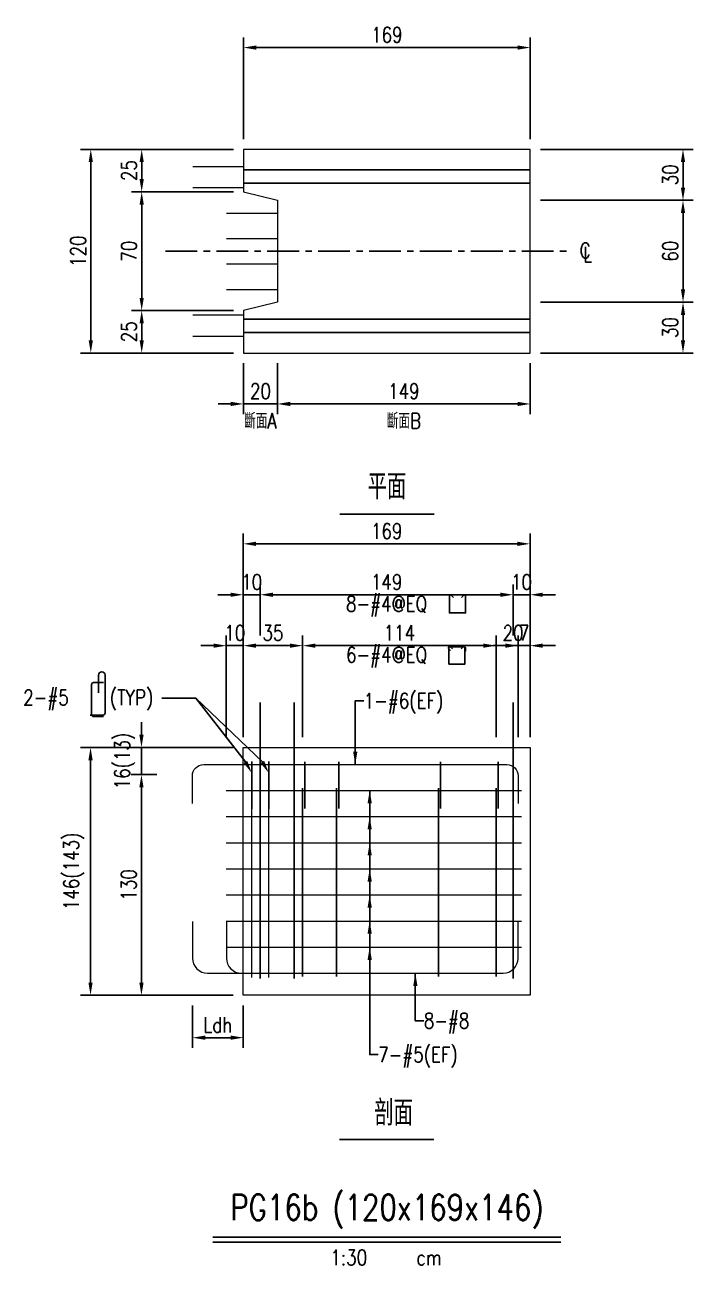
# Model space of a CAD drawing. Extents: x -4754 to 10419, y -19960 to 3841.
# Drawn here: x 5151 to 5545, y 2683 to 3414 of the extents above; entities that cross this region are included whole.
import ezdxf
from ezdxf.enums import TextEntityAlignment as Align

# ---------------------------------------------------------------- set-up
doc = ezdxf.new("R2010")
doc.units = 0
doc.header["$LTSCALE"] = 3
doc.linetypes.add('CENTER', pattern=[2, 1.25, -0.25, 0.25, -0.25])
doc.layers.get('0').update_dxf_attribs({"linetype": 'CONTINUOUS'})
doc.layers.add('HB_0', color=7, linetype='CONTINUOUS', transparency=0.5)
for name, color, linetype in [('HB_DIM', 1, 'CONTINUOUS'), ('HB_TXT_CTEXT', 2, 'CONTINUOUS'), ('鋼筋', 3, 'CONTINUOUS')]:
    doc.layers.add(name, color=color, linetype=linetype)
doc.styles.get("Standard").update_dxf_attribs({"font": 'ROMANS.shx', "width": 0.8, "bigfont": 'LCHINA.shx'})
doc.dimstyles.new('30', dxfattribs={"dimscale": 3, "dimtxt": 3, "dimasz": 2.5, "dimexe": 2, "dimexo": 2, "dimgap": 1, "dimtad": 1, "dimdsep": 46, "dimtxsty": 'Standard', "dimcen": 0, "dimclrd": 256, "dimclre": 256, "dimclrt": 2, "dimadec": 0, "dimazin": 0, "dimtfac": 1, "dimtix": 1, "dimtmove": 2, "dimatfit": 3, "dimfxl": 1, "dimtolj": 1, "dimtzin": 0, "dimarcsym": 0})

# ---------------------------------------------------------------- blocks, each defined once
blk = doc.blocks.new('beam_Topview')
at = {"layer": 'HB_TXT_CTEXT', "color": 4, "linetype": 'Continuous'}
blk.add_line((-27.76, 0), (27.76, 0), dxfattribs=at)
at = {"layer": 'HB_TXT_CTEXT', "color": 4, "linetype": 'Continuous', "width": 0.8}
blk.add_text('平面', height=15, rotation=360, dxfattribs=at).set_placement((0, 16.5), align=Align.MIDDLE)
blk = doc.blocks.new('beam_title')
at = {"layer": 'HB_TXT_CTEXT', "color": 3, "linetype": 'Continuous'}
blk.add_line((-102.52, 3), (102.52, 3), dxfattribs=at)
at = {"layer": 'HB_TXT_CTEXT', "color": 1, "linetype": 'Continuous'}
blk.add_line((-102.52, 0), (102.52, 0), dxfattribs=at)
at = {"color": 3, "linetype": 'Continuous', "width": 0.8}
blk.add_attdef('A', text='', height=15, dxfattribs=at).set_placement((0, 19.49), align=Align.MIDDLE)
at = {"color": 2, "linetype": 'Continuous', "width": 0.8}
for tag, p in [('1:30', (-22.44, -9)), ('CM', (24.84, -9))]:
    blk.add_attdef(tag, text='', height=9, dxfattribs=at).set_placement(p, align=Align.MIDDLE)
blk = doc.blocks.new('*D162')
at = {"layer": 'HB_DIM', "linetype": 'Continuous', "lineweight": -2}
for p, q in [((5280.22, 3346.95), (5280.22, 3406.95)), ((5449.22, 3346.95), (5449.22, 3406.95)), ((5287.72, 3400.95), (5441.72, 3400.95))]:
    blk.add_line(p, q, dxfattribs=at)
at = {"layer": 'HB_DIM'}
for points in [[(5287.72, 3402.2), (5287.72, 3399.7), (5280.22, 3400.95)], [(5441.72, 3399.7), (5441.72, 3402.2), (5449.22, 3400.95)]]:
    blk.add_solid(points, dxfattribs=at)
at = {"layer": 'HB_DIM', "color": 2, "linetype": 'Continuous', "insert": (5364.72, 3408.45), "char_height": 9, "attachment_point": 5, "rotation": 0}
blk.add_mtext('\\A1;169', dxfattribs=at)
blk = doc.blocks.new('*D163')
at = {"layer": 'HB_DIM', "linetype": 'Continuous', "lineweight": -2}
for p, q in [((5280.22, 3214.95), (5280.22, 3184.95)), ((5300.22, 3214.95), (5300.22, 3184.95)), ((5272.72, 3190.95), (5265.22, 3190.95)), ((5280.22, 3190.95), (5300.22, 3190.95)), ((5307.72, 3190.95), (5315.22, 3190.95))]:
    blk.add_line(p, q, dxfattribs=at)
at = {"layer": 'HB_DIM'}
for points in [[(5272.72, 3189.7), (5272.72, 3192.2), (5280.22, 3190.95)], [(5307.72, 3192.2), (5307.72, 3189.7), (5300.22, 3190.95)]]:
    blk.add_solid(points, dxfattribs=at)
at = {"layer": 'HB_DIM', "color": 2, "linetype": 'Continuous', "insert": (5290.22, 3198.45), "char_height": 9, "attachment_point": 5, "rotation": 0}
blk.add_mtext('\\A1;20', dxfattribs=at)
blk = doc.blocks.new('*D164')
at = {"layer": 'HB_DIM', "linetype": 'Continuous', "lineweight": -2}
for p, q in [((5300.22, 3214.95), (5300.22, 3184.95)), ((5449.22, 3214.95), (5449.22, 3184.95)), ((5307.72, 3190.95), (5441.72, 3190.95))]:
    blk.add_line(p, q, dxfattribs=at)
at = {"layer": 'HB_DIM'}
for points in [[(5307.72, 3192.2), (5307.72, 3189.7), (5300.22, 3190.95)], [(5441.72, 3189.7), (5441.72, 3192.2), (5449.22, 3190.95)]]:
    blk.add_solid(points, dxfattribs=at)
at = {"layer": 'HB_DIM', "color": 2, "linetype": 'Continuous', "insert": (5374.72, 3198.45), "char_height": 9, "attachment_point": 5, "rotation": 0}
blk.add_mtext('\\A1;149', dxfattribs=at)
blk = doc.blocks.new('*D165')
at = {"layer": 'HB_DIM', "linetype": 'Continuous', "lineweight": -2}
for p, q in [((5274.22, 3340.95), (5184.22, 3340.95)), ((5190.22, 3333.45), (5190.22, 3228.45)), ((5274.22, 3220.95), (5184.22, 3220.95))]:
    blk.add_line(p, q, dxfattribs=at)
at = {"layer": 'HB_DIM'}
for points in [[(5191.47, 3333.45), (5188.97, 3333.45), (5190.22, 3340.95)], [(5188.97, 3228.45), (5191.47, 3228.45), (5190.22, 3220.95)]]:
    blk.add_solid(points, dxfattribs=at)
at = {"layer": 'HB_DIM', "color": 2, "linetype": 'Continuous', "insert": (5182.72, 3280.95), "char_height": 9, "attachment_point": 5, "rotation": 90}
blk.add_mtext('\\A1;120', dxfattribs=at)
blk = doc.blocks.new('*D166')
at = {"layer": 'HB_DIM', "linetype": 'Continuous', "lineweight": -2}
for p, q in [((5274.22, 3340.95), (5214.22, 3340.95)), ((5220.22, 3333.45), (5220.22, 3323.45)), ((5274.22, 3315.95), (5214.22, 3315.95))]:
    blk.add_line(p, q, dxfattribs=at)
at = {"layer": 'HB_DIM'}
for points in [[(5221.47, 3333.45), (5218.97, 3333.45), (5220.22, 3340.95)], [(5218.97, 3323.45), (5221.47, 3323.45), (5220.22, 3315.95)]]:
    blk.add_solid(points, dxfattribs=at)
at = {"layer": 'HB_DIM', "color": 2, "linetype": 'Continuous', "insert": (5212.72, 3328.45), "char_height": 9, "attachment_point": 5, "rotation": 90}
blk.add_mtext('\\A1;25', dxfattribs=at)
blk = doc.blocks.new('*D167')
at = {"layer": 'HB_DIM', "linetype": 'Continuous', "lineweight": -2}
for p, q in [((5274.22, 3315.95), (5214.22, 3315.95)), ((5220.22, 3308.45), (5220.22, 3253.45)), ((5274.22, 3245.95), (5214.22, 3245.95))]:
    blk.add_line(p, q, dxfattribs=at)
at = {"layer": 'HB_DIM'}
for points in [[(5221.47, 3308.45), (5218.97, 3308.45), (5220.22, 3315.95)], [(5218.97, 3253.45), (5221.47, 3253.45), (5220.22, 3245.95)]]:
    blk.add_solid(points, dxfattribs=at)
at = {"layer": 'HB_DIM', "color": 2, "linetype": 'Continuous', "insert": (5212.72, 3280.95), "char_height": 9, "attachment_point": 5, "rotation": 90}
blk.add_mtext('\\A1;70', dxfattribs=at)
blk = doc.blocks.new('*D168')
at = {"layer": 'HB_DIM', "linetype": 'Continuous', "lineweight": -2}
for p, q in [((5274.22, 3245.95), (5214.22, 3245.95)), ((5220.22, 3238.45), (5220.22, 3228.45)), ((5274.22, 3220.95), (5214.22, 3220.95))]:
    blk.add_line(p, q, dxfattribs=at)
at = {"layer": 'HB_DIM'}
for points in [[(5221.47, 3238.45), (5218.97, 3238.45), (5220.22, 3245.95)], [(5218.97, 3228.45), (5221.47, 3228.45), (5220.22, 3220.95)]]:
    blk.add_solid(points, dxfattribs=at)
at = {"layer": 'HB_DIM', "color": 2, "linetype": 'Continuous', "insert": (5212.72, 3233.45), "char_height": 9, "attachment_point": 5, "rotation": 90}
blk.add_mtext('\\A1;25', dxfattribs=at)
blk = doc.blocks.new('*D169')
at = {"layer": 'HB_DIM', "linetype": 'Continuous', "lineweight": -2}
for p, q in [((5455.22, 3340.95), (5545.22, 3340.95)), ((5539.22, 3333.45), (5539.22, 3318.45)), ((5455.22, 3310.95), (5545.22, 3310.95))]:
    blk.add_line(p, q, dxfattribs=at)
at = {"layer": 'HB_DIM'}
for points in [[(5540.47, 3333.45), (5537.97, 3333.45), (5539.22, 3340.95)], [(5537.97, 3318.45), (5540.47, 3318.45), (5539.22, 3310.95)]]:
    blk.add_solid(points, dxfattribs=at)
at = {"layer": 'HB_DIM', "color": 2, "linetype": 'Continuous', "insert": (5531.72, 3325.95), "char_height": 9, "attachment_point": 5, "rotation": 90}
blk.add_mtext('\\A1;30', dxfattribs=at)
blk = doc.blocks.new('*D170')
at = {"layer": 'HB_DIM', "linetype": 'Continuous', "lineweight": -2}
for p, q in [((5455.22, 3310.95), (5545.22, 3310.95)), ((5539.22, 3303.45), (5539.22, 3258.45)), ((5455.22, 3250.95), (5545.22, 3250.95))]:
    blk.add_line(p, q, dxfattribs=at)
at = {"layer": 'HB_DIM'}
for points in [[(5540.47, 3303.45), (5537.97, 3303.45), (5539.22, 3310.95)], [(5537.97, 3258.45), (5540.47, 3258.45), (5539.22, 3250.95)]]:
    blk.add_solid(points, dxfattribs=at)
at = {"layer": 'HB_DIM', "color": 2, "linetype": 'Continuous', "insert": (5531.72, 3280.95), "char_height": 9, "attachment_point": 5, "rotation": 90}
blk.add_mtext('\\A1;60', dxfattribs=at)
blk = doc.blocks.new('*D171')
at = {"layer": 'HB_DIM', "linetype": 'Continuous', "lineweight": -2}
for p, q in [((5455.22, 3250.95), (5545.22, 3250.95)), ((5539.22, 3243.45), (5539.22, 3228.45)), ((5455.22, 3220.95), (5545.22, 3220.95))]:
    blk.add_line(p, q, dxfattribs=at)
at = {"layer": 'HB_DIM'}
for points in [[(5540.47, 3243.45), (5537.97, 3243.45), (5539.22, 3250.95)], [(5537.97, 3228.45), (5540.47, 3228.45), (5539.22, 3220.95)]]:
    blk.add_solid(points, dxfattribs=at)
at = {"layer": 'HB_DIM', "color": 2, "linetype": 'Continuous', "insert": (5531.72, 3235.95), "char_height": 9, "attachment_point": 5, "rotation": 90}
blk.add_mtext('\\A1;30', dxfattribs=at)
blk = doc.blocks.new('cl')
at = {"layer": 'HB_TXT_CTEXT', "linetype": 'Continuous', "width": 0.8}
for s, p in [('C', (-0.18, 0.11)), ('L', (0.23, -0.56))]:
    blk.add_text(s, height=2.5, dxfattribs=at).set_placement(p, align=Align.MIDDLE)
blk = doc.blocks.new('beam_SectionSide')
at = {"layer": 'HB_TXT_CTEXT', "color": 4, "linetype": 'Continuous'}
blk.add_line((-27.76, 0), (27.76, 0), dxfattribs=at)
at = {"layer": 'HB_TXT_CTEXT', "color": 4, "linetype": 'Continuous', "width": 0.8}
blk.add_text(' 剖面', height=15, rotation=360, dxfattribs=at).set_placement((0, 16.5), align=Align.MIDDLE)
blk = doc.blocks.new('rebar_arrowD')
at = {"color": 1, "linetype": 'Continuous'}
blk.add_solid([(-1.25, -7.5), (0, 0), (1.25, -7.5)], dxfattribs=at)
blk = doc.blocks.new('*D394')
at = {"layer": 'HB_DIM', "linetype": 'Continuous', "lineweight": -2}
for p, q in [((5250.14, 2836.51), (5250.14, 2811.51)), ((5280.07, 2836.51), (5280.07, 2811.51)), ((5257.64, 2817.51), (5272.57, 2817.51))]:
    blk.add_line(p, q, dxfattribs=at)
at = {"layer": 'HB_DIM'}
for points in [[(5257.64, 2818.76), (5257.64, 2816.26), (5250.14, 2817.51)], [(5272.57, 2816.26), (5272.57, 2818.76), (5280.07, 2817.51)]]:
    blk.add_solid(points, dxfattribs=at)
at = {"layer": 'HB_DIM', "color": 2, "linetype": 'Continuous', "insert": (5265.1, 2825.01), "char_height": 9, "attachment_point": 5, "rotation": 0}
blk.add_mtext('\\A1;Ldh', dxfattribs=at)
blk = doc.blocks.new('rebar_arrowU')
at = {"color": 1, "linetype": 'Continuous'}
blk.add_solid([(-1.25, -7.5), (0, 0), (1.25, -7.5)], dxfattribs=at)
blk = doc.blocks.new('rebar_2Tie_180_90')
at = {"layer": 'HB_TXT_CTEXT', "linetype": 'Continuous'}
for points in [[(46.52, -8.69), (46.52, 13.68, 1), (42.68, 13.68), (42.68, 3.28)], [(45.67, 9.28), (39.8, 9.28, 0.414214), (38.6, 8.08), (38.6, -9.57)], [(46.52, -8.69, -0.414214), (45.32, -9.89), (37.81, -9.89)], [(38.6, -9.57, 0.414214), (39.8, -10.77), (45.67, -10.77)]]:
    blk.add_lwpolyline(points, format="xyb", dxfattribs=at)
at = {"color": 2, "linetype": 'Continuous', "width": 0.8}
for tag, p in [('2-D16', (-1.67, 0.43)), ('(TYP)', (49.39, 0.45))]:
    blk.add_attdef(tag, text='', height=9, dxfattribs=at).set_placement(p, align=Align.MIDDLE_LEFT)
blk = doc.blocks.new('*D395')
at = {"layer": 'HB_DIM', "linetype": 'Continuous', "lineweight": -2}
for p, q in [((5280.07, 2994.51), (5280.07, 3114.51)), ((5449.07, 2994.51), (5449.07, 3114.51)), ((5287.57, 3108.51), (5441.57, 3108.51))]:
    blk.add_line(p, q, dxfattribs=at)
at = {"layer": 'HB_DIM'}
for points in [[(5287.57, 3109.76), (5287.57, 3107.26), (5280.07, 3108.51)], [(5441.57, 3107.26), (5441.57, 3109.76), (5449.07, 3108.51)]]:
    blk.add_solid(points, dxfattribs=at)
at = {"layer": 'HB_DIM', "color": 2, "linetype": 'Continuous', "insert": (5364.57, 3116.01), "char_height": 9, "attachment_point": 5, "rotation": 0}
blk.add_mtext('\\A1;169', dxfattribs=at)
blk = doc.blocks.new('*D396')
at = {"layer": 'HB_DIM', "linetype": 'Continuous', "lineweight": -2}
for p, q in [((5280.07, 3054.51), (5280.07, 3084.51)), ((5290.07, 3054.51), (5290.07, 3084.51)), ((5272.57, 3078.51), (5265.07, 3078.51)), ((5280.07, 3078.51), (5290.07, 3078.51)), ((5297.57, 3078.51), (5305.07, 3078.51))]:
    blk.add_line(p, q, dxfattribs=at)
at = {"layer": 'HB_DIM'}
for points in [[(5272.57, 3077.26), (5272.57, 3079.76), (5280.07, 3078.51)], [(5297.57, 3079.76), (5297.57, 3077.26), (5290.07, 3078.51)]]:
    blk.add_solid(points, dxfattribs=at)
at = {"layer": 'HB_DIM', "color": 2, "linetype": 'Continuous', "insert": (5285.07, 3086.01), "char_height": 9, "attachment_point": 5, "rotation": 0}
blk.add_mtext('\\A1;10', dxfattribs=at)
blk = doc.blocks.new('*D397')
at = {"layer": 'HB_DIM', "linetype": 'Continuous', "lineweight": -2}
for p, q in [((5290.07, 3054.51), (5290.07, 3084.51)), ((5439.07, 3054.51), (5439.07, 3084.51)), ((5297.57, 3078.51), (5431.57, 3078.51))]:
    blk.add_line(p, q, dxfattribs=at)
at = {"layer": 'HB_DIM'}
for points in [[(5297.57, 3079.76), (5297.57, 3077.26), (5290.07, 3078.51)], [(5431.57, 3077.26), (5431.57, 3079.76), (5439.07, 3078.51)]]:
    blk.add_solid(points, dxfattribs=at)
at = {"layer": 'HB_DIM', "color": 2, "linetype": 'Continuous', "insert": (5364.57, 3086.01), "char_height": 9, "attachment_point": 5, "rotation": 0}
blk.add_mtext('\\A1;149', dxfattribs=at)
blk = doc.blocks.new('*D398')
at = {"layer": 'HB_DIM', "linetype": 'Continuous', "lineweight": -2}
for p, q in [((5439.07, 3054.51), (5439.07, 3084.51)), ((5449.07, 3054.51), (5449.07, 3084.51)), ((5431.57, 3078.51), (5424.07, 3078.51)), ((5439.07, 3078.51), (5449.07, 3078.51)), ((5456.57, 3078.51), (5464.07, 3078.51))]:
    blk.add_line(p, q, dxfattribs=at)
at = {"layer": 'HB_DIM'}
for points in [[(5431.57, 3077.26), (5431.57, 3079.76), (5439.07, 3078.51)], [(5456.57, 3079.76), (5456.57, 3077.26), (5449.07, 3078.51)]]:
    blk.add_solid(points, dxfattribs=at)
at = {"layer": 'HB_DIM', "color": 2, "linetype": 'Continuous', "insert": (5444.07, 3086.01), "char_height": 9, "attachment_point": 5, "rotation": 0}
blk.add_mtext('\\A1;10', dxfattribs=at)
blk = doc.blocks.new('*D399')
at = {"layer": 'HB_DIM', "linetype": 'Continuous', "lineweight": -2}
for p, q in [((5262.57, 3048.51), (5255.07, 3048.51)), ((5270.07, 2994.51), (5270.07, 3054.51)), ((5270.07, 3048.51), (5280.07, 3048.51)), ((5280.07, 2994.51), (5280.07, 3054.51)), ((5287.57, 3048.51), (5295.07, 3048.51))]:
    blk.add_line(p, q, dxfattribs=at)
at = {"layer": 'HB_DIM'}
for points in [[(5262.57, 3047.26), (5262.57, 3049.76), (5270.07, 3048.51)], [(5287.57, 3049.76), (5287.57, 3047.26), (5280.07, 3048.51)]]:
    blk.add_solid(points, dxfattribs=at)
at = {"layer": 'HB_DIM', "color": 2, "linetype": 'Continuous', "insert": (5275.07, 3056.01), "char_height": 9, "attachment_point": 5, "rotation": 0}
blk.add_mtext('\\A1;10', dxfattribs=at)
blk = doc.blocks.new('*D400')
at = {"layer": 'HB_DIM', "linetype": 'Continuous', "lineweight": -2}
for p, q in [((5280.07, 2994.51), (5280.07, 3054.51)), ((5287.57, 3048.51), (5307.57, 3048.51)), ((5315.07, 2994.51), (5315.07, 3054.51))]:
    blk.add_line(p, q, dxfattribs=at)
at = {"layer": 'HB_DIM'}
for points in [[(5287.57, 3049.76), (5287.57, 3047.26), (5280.07, 3048.51)], [(5307.57, 3047.26), (5307.57, 3049.76), (5315.07, 3048.51)]]:
    blk.add_solid(points, dxfattribs=at)
at = {"layer": 'HB_DIM', "color": 2, "linetype": 'Continuous', "insert": (5297.57, 3056.01), "char_height": 9, "attachment_point": 5, "rotation": 0}
blk.add_mtext('\\A1;35', dxfattribs=at)
blk = doc.blocks.new('*D401')
at = {"layer": 'HB_DIM', "linetype": 'Continuous', "lineweight": -2}
for p, q in [((5315.07, 2994.51), (5315.07, 3054.51)), ((5322.57, 3048.51), (5421.57, 3048.51)), ((5429.07, 2994.51), (5429.07, 3054.51))]:
    blk.add_line(p, q, dxfattribs=at)
at = {"layer": 'HB_DIM'}
for points in [[(5322.57, 3049.76), (5322.57, 3047.26), (5315.07, 3048.51)], [(5421.57, 3047.26), (5421.57, 3049.76), (5429.07, 3048.51)]]:
    blk.add_solid(points, dxfattribs=at)
at = {"layer": 'HB_DIM', "color": 2, "linetype": 'Continuous', "insert": (5372.07, 3056.01), "char_height": 9, "attachment_point": 5, "rotation": 0}
blk.add_mtext('\\A1;114', dxfattribs=at)
blk = doc.blocks.new('*D402')
at = {"layer": 'HB_DIM', "linetype": 'Continuous', "lineweight": -2}
for p, q in [((5421.57, 3048.51), (5414.07, 3048.51)), ((5429.07, 2994.51), (5429.07, 3054.51)), ((5429.07, 3048.51), (5449.07, 3048.51)), ((5449.07, 2994.51), (5449.07, 3054.51)), ((5456.57, 3048.51), (5464.07, 3048.51))]:
    blk.add_line(p, q, dxfattribs=at)
at = {"layer": 'HB_DIM'}
for points in [[(5421.57, 3047.26), (5421.57, 3049.76), (5429.07, 3048.51)], [(5456.57, 3049.76), (5456.57, 3047.26), (5449.07, 3048.51)]]:
    blk.add_solid(points, dxfattribs=at)
at = {"layer": 'HB_DIM', "color": 2, "linetype": 'Continuous', "insert": (5439.07, 3056.01), "char_height": 9, "attachment_point": 5, "rotation": 0}
blk.add_mtext('\\A1;20', dxfattribs=at)
blk = doc.blocks.new('*D403')
at = {"layer": 'HB_DIM', "linetype": 'Continuous', "lineweight": -2}
for p, q in [((5434.57, 3048.51), (5427.07, 3048.51)), ((5442.07, 2994.51), (5442.07, 3054.51)), ((5449.07, 3048.51), (5442.07, 3048.51)), ((5449.07, 2994.51), (5449.07, 3054.51)), ((5456.57, 3048.51), (5464.07, 3048.51))]:
    blk.add_line(p, q, dxfattribs=at)
at = {"layer": 'HB_DIM'}
for points in [[(5434.57, 3047.26), (5434.57, 3049.76), (5442.07, 3048.51)], [(5456.57, 3049.76), (5456.57, 3047.26), (5449.07, 3048.51)]]:
    blk.add_solid(points, dxfattribs=at)
at = {"layer": 'HB_DIM', "color": 2, "linetype": 'Continuous', "insert": (5445.57, 3056.01), "char_height": 9, "attachment_point": 5, "rotation": 0}
blk.add_mtext('\\A1;7', dxfattribs=at)
blk = doc.blocks.new('*D404')
at = {"layer": 'HB_DIM', "linetype": 'Continuous', "lineweight": -2}
for p, q in [((5274.07, 2988.51), (5184.07, 2988.51)), ((5190.07, 2981.01), (5190.07, 2850.01)), ((5274.07, 2842.51), (5184.07, 2842.51))]:
    blk.add_line(p, q, dxfattribs=at)
at = {"layer": 'HB_DIM'}
for points in [[(5191.32, 2981.01), (5188.82, 2981.01), (5190.07, 2988.51)], [(5188.82, 2850.01), (5191.32, 2850.01), (5190.07, 2842.51)]]:
    blk.add_solid(points, dxfattribs=at)
at = {"layer": 'HB_DIM', "color": 2, "linetype": 'Continuous', "insert": (5180.22, 2915.51), "char_height": 9, "attachment_point": 5, "rotation": 90}
blk.add_mtext('\\A1;146(143)', dxfattribs=at)
blk = doc.blocks.new('*D405')
at = {"layer": 'HB_DIM', "linetype": 'Continuous', "lineweight": -2}
for p, q in [((5220.07, 2996.01), (5220.07, 3003.51)), ((5274.07, 2988.51), (5214.07, 2988.51)), ((5220.07, 2988.51), (5220.07, 2972.51)), ((5229.07, 2972.51), (5214.07, 2972.51)), ((5220.07, 2965.01), (5220.07, 2957.51))]:
    blk.add_line(p, q, dxfattribs=at)
at = {"layer": 'HB_DIM'}
for points in [[(5218.82, 2996.01), (5221.32, 2996.01), (5220.07, 2988.51)], [(5221.32, 2965.01), (5218.82, 2965.01), (5220.07, 2972.51)]]:
    blk.add_solid(points, dxfattribs=at)
at = {"layer": 'HB_DIM', "color": 2, "linetype": 'Continuous', "insert": (5210.22, 2980.51), "char_height": 9, "attachment_point": 5, "rotation": 90}
blk.add_mtext('\\A1;16(13)', dxfattribs=at)
blk = doc.blocks.new('*D406')
at = {"layer": 'HB_DIM', "linetype": 'Continuous', "lineweight": -2}
for p, q in [((5229.07, 2972.51), (5214.07, 2972.51)), ((5220.07, 2965.01), (5220.07, 2850.01)), ((5274.07, 2842.51), (5214.07, 2842.51))]:
    blk.add_line(p, q, dxfattribs=at)
at = {"layer": 'HB_DIM'}
for points in [[(5221.32, 2965.01), (5218.82, 2965.01), (5220.07, 2972.51)], [(5218.82, 2850.01), (5221.32, 2850.01), (5220.07, 2842.51)]]:
    blk.add_solid(points, dxfattribs=at)
at = {"layer": 'HB_DIM', "color": 2, "linetype": 'Continuous', "insert": (5212.57, 2907.51), "char_height": 9, "attachment_point": 5, "rotation": 90}
blk.add_mtext('\\A1;130', dxfattribs=at)
blk = doc.blocks.new('dim_rebar_HoopU')
at = {"linetype": 'Continuous'}
blk.add_lwpolyline([(44.17, 4.47), (45.41, 5.71, -0.668179), (46.47, 5.27), (46.47, -4.68), (37.02, -4.68), (37.02, 5.27, -0.668179), (38.09, 5.71), (39.33, 4.47)], format="xyb", dxfattribs=at)
at = {"linetype": 'Continuous', "width": 0.8}
blk.add_attdef('25-D13@EQ', text='', height=9, dxfattribs=at).set_placement((0, 0), align=Align.MIDDLE)
blk = doc.blocks.new('dim_rebar_HoopUwithTie')
at = {"linetype": 'Continuous'}
for points in [[(37.71, 3.13), (36.52, 4.32, -0.668179), (36.95, 5.34), (45.82, 5.34, -0.414214), (46.42, 4.74), (46.42, 2.79)], [(43.88, 4.04), (45.07, 5.23, -0.668179), (46.09, 4.81), (46.09, -4.89), (36.68, -4.89), (36.68, 4.81, -0.668179), (37.71, 5.23), (38.89, 4.04)]]:
    blk.add_lwpolyline(points, format="xyb", dxfattribs=at)
at = {"linetype": 'Continuous', "width": 0.8}
blk.add_attdef('22-D13@EQ', text='', height=9, dxfattribs=at).set_placement((0, 0), align=Align.MIDDLE)

msp = doc.modelspace()

# ---------------------------------------------------------------- linework, layer by layer
at = {"layer": 'HB_0', "lineweight": 5}
for p, q in [((5300.223, 3340.95, 143), (5280.223, 3340.95, 143)), ((5280.223, 3340.95, 143), (5280.223, 3328.95, 143)), ((5449.223, 3340.95, 143), (5300.223, 3340.95, 143)), ((5449.223, 3328.95, 143), (5449.223, 3340.95, 143)), ((5300.223, 3328.95, 143), (5280.223, 3328.95, 143)), ((5280.223, 3328.95, 143), (5280.223, 3320.95, 130)), ((5280.223, 3328.95, 143), (5300.223, 3328.95, 143)), ((5449.223, 3328.95, 143), (5300.223, 3328.95, 143)), ((5300.223, 3328.95, 143), (5449.223, 3328.95, 143)), ((5449.223, 3320.95, 130), (5449.223, 3328.95, 143)), ((5300.223, 3320.95, 130), (5280.223, 3320.95, 130)), ((5280.223, 3320.95, 130), (5280.223, 3315.95, 130)), ((5280.223, 3320.95, 130), (5300.223, 3320.95, 130)), ((5300.223, 3320.95, 130), (5449.223, 3320.95, 130)), ((5449.223, 3320.95, 130), (5300.223, 3320.95, 130)), ((5449.223, 3240.95, 130), (5449.223, 3320.95, 130)), ((5280.223, 3315.95, 130), (5300.223, 3310.95, 130)), ((5300.223, 3310.95, 130), (5300.223, 3250.95, 130)), ((5300.223, 3250.95, 130), (5280.223, 3245.95, 130)), ((5280.223, 3245.95, 130), (5280.223, 3240.95, 130)), ((5280.223, 3240.95, 130), (5300.223, 3240.95, 130)), ((5300.223, 3240.95, 130), (5280.223, 3240.95, 130)), ((5280.223, 3240.95, 130), (5280.223, 3232.95, 146)), ((5449.223, 3240.95, 130), (5300.223, 3240.95, 130)), ((5300.223, 3240.95, 130), (5449.223, 3240.95, 130)), ((5449.223, 3232.95, 146), (5449.223, 3240.95, 130)), ((5280.223, 3232.95, 146), (5300.223, 3232.95, 146)), ((5300.223, 3232.95, 146), (5280.223, 3232.95, 146)), ((5280.223, 3232.95, 146), (5280.223, 3220.95, 146)), ((5449.223, 3232.95, 146), (5300.223, 3232.95, 146)), ((5300.223, 3232.95, 146), (5449.223, 3232.95, 146)), ((5449.223, 3220.95, 146), (5449.223, 3232.95, 146)), ((5280.223, 3220.95, 146), (5300.223, 3220.95, 146)), ((5300.223, 3220.95, 146), (5449.223, 3220.95, 146)), ((5280.073, 2988.507), (5300.073, 2988.507)), ((5280.073, 2972.507, -8), (5280.073, 2988.507)), ((5280.073, 2842.507, -108), (5280.073, 2985.507, -108)), ((5300.073, 2988.507), (5449.073, 2988.507)), ((5449.073, 2988.507), (5449.073, 2972.507, -8)), ((5449.073, 2985.507, -108), (5449.073, 2842.507, -108)), ((5280.073, 2842.507, -13), (5280.073, 2972.507, -13)), ((5300.073, 2842.507, -108), (5280.073, 2842.507, -108)), ((5300.073, 2842.507, -18), (5280.073, 2842.507, -13)), ((5449.073, 2842.507, -108), (5300.073, 2842.507, -108))]:
    msp.add_line(p, q, dxfattribs=at)
at = {"layer": 'HB_0', "color": 1, "linetype": 'CENTER', "ltscale": 5}
msp.add_lwpolyline([(5234.223, 3280.95), (5472.223, 3280.95)], dxfattribs=at)
at = {"layer": 'HB_TXT_CTEXT', "color": 1, "linetype": 'Continuous'}
for points in [[(5281.323, 2980.007), (5252.073, 3017.507), (5232.073, 3017.507)], [(5291.323, 2980.007), (5252.073, 3017.507), (5232.073, 3017.507)], [(5346.073, 2978.507), (5346.073, 2986.007), (5346.073, 3016.007), (5351.073, 3016.007)], [(5354.573, 2963.132), (5354.573, 2870.882), (5354.573, 2807.507), (5359.573, 2807.507)], [(5381.473, 2855.507), (5381.473, 2842.507), (5381.473, 2827.507), (5386.473, 2827.507)]]:
    msp.add_lwpolyline(points, dxfattribs=at)
at = {"layer": '鋼筋', "lineweight": 5}
for p, q in [((5250.286, 3330.95, 13), (5280.223, 3330.95, 13)), ((5250.286, 3318.45, 13), (5280.223, 3318.45, 13)), ((5270.286, 3303.45, 13), (5300.223, 3303.45, 13)), ((5270.286, 3288.45, 13), (5300.223, 3288.45, 13)), ((5270.286, 3273.45, 13), (5300.223, 3273.45, 13)), ((5270.286, 3258.45, 13), (5300.223, 3258.45, 13)), ((5250.286, 3243.45, 13), (5280.223, 3243.45, 13)), ((5250.286, 3230.95, 13), (5280.223, 3230.95, 13)), ((5290.073, 3004.142, -81.055), (5290.073, 3011.762, -81.055)), ((5290.073, 3011.762, -87.405), (5290.073, 2855.507, -87.405)), ((5290.073, 2855.507, -8.595), (5290.073, 3011.762, -8.595)), ((5290.073, 3011.762, -14.945), (5290.073, 3004.142, -14.945)), ((5310.073, 3004.142, -81.055), (5310.073, 3011.762, -81.055)), ((5310.073, 3011.762, -87.405), (5310.073, 2855.507, -87.405)), ((5310.073, 2855.507, -8.595), (5310.073, 3011.762, -8.595)), ((5310.073, 3011.762, -14.945), (5310.073, 3004.142, -14.945)), ((5439.073, 3004.142, -81.055), (5439.073, 3011.762, -81.055)), ((5439.073, 3011.762, -87.405), (5439.073, 2855.507, -87.405)), ((5439.073, 2855.507, -8.595), (5439.073, 3011.762, -8.595)), ((5439.073, 3011.762, -14.945), (5439.073, 3004.142, -14.945)), ((5256.758, 2978.507, -98), (5435.388, 2978.507, -98)), ((5285.073, 2857.02, -102.13), (5285.073, 2976.282, -102.13)), ((5285.073, 2976.282, -94.18), (5285.073, 2952.27, -94.18)), ((5295.073, 2857.02, -102.13), (5295.073, 2976.282, -102.13)), ((5295.073, 2976.282, -94.18), (5295.073, 2952.27, -94.18)), ((5316.343, 2952.51, -94.83), (5316.343, 2976.922, -94.83)), ((5316.343, 2976.922, -101.18), (5316.343, 2952.51, -101.18)), ((5336.343, 2952.51, -94.83), (5336.343, 2976.922, -94.83)), ((5336.343, 2976.922, -101.18), (5336.343, 2952.51, -101.18)), ((5396.343, 2952.51, -94.83), (5396.343, 2976.922, -94.83)), ((5396.343, 2976.922, -101.18), (5396.343, 2952.51, -101.18)), ((5430.343, 2952.51, -94.83), (5430.343, 2976.922, -94.83)), ((5430.343, 2976.922, -101.18), (5430.343, 2952.51, -101.18)), ((5250.073, 2955.587, -98), (5250.073, 2971.822, -98)), ((5442.073, 2971.822, -98), (5442.073, 2955.587, -98)), ((5270.073, 2963.132, -98), (5444.073, 2963.132, -98)), ((5315.073, 2953.767, -93.555), (5315.073, 2961.387, -93.555)), ((5315.073, 2961.387, -99.905), (5315.073, 2856.777, -99.905)), ((5315.073, 2856.777, 3.905), (5315.073, 2961.387, 3.905)), ((5315.073, 2961.387, -2.445), (5315.073, 2953.767, -2.445)), ((5335.073, 2953.767, -93.555), (5335.073, 2961.387, -93.555)), ((5335.073, 2961.387, -99.905), (5335.073, 2856.777, -99.905)), ((5335.073, 2856.777, 3.905), (5335.073, 2961.387, 3.905)), ((5335.073, 2961.387, -2.445), (5335.073, 2953.767, -2.445)), ((5395.073, 2953.767, -93.555), (5395.073, 2961.387, -93.555)), ((5395.073, 2961.387, -99.905), (5395.073, 2856.777, -99.905)), ((5395.073, 2856.777, 3.905), (5395.073, 2961.387, 3.905)), ((5395.073, 2961.387, -2.445), (5395.073, 2953.767, -2.445)), ((5429.073, 2953.767, -93.555), (5429.073, 2961.387, -93.555)), ((5429.073, 2961.387, -99.905), (5429.073, 2856.777, -99.905)), ((5429.073, 2856.777, 3.905), (5429.073, 2961.387, 3.905)), ((5429.073, 2961.387, -2.445), (5429.073, 2953.767, -2.445)), ((5270.073, 2947.757, -98), (5444.073, 2947.757, -98)), ((5270.073, 2932.382, -98), (5444.073, 2932.382, -98)), ((5270.073, 2917.007, -98), (5444.073, 2917.007, -98)), ((5270.073, 2901.632, -98), (5444.073, 2901.632, -98)), ((5250.136, 2885.987, -98), (5250.136, 2864.397, -98)), ((5250.136, 2885.987, -85.5), (5250.136, 2864.397, -85.5)), ((5270.073, 2886.257, -98), (5444.073, 2886.257, -98)), ((5270.136, 2885.987, -70.5), (5270.136, 2864.397, -70.5)), ((5270.136, 2885.987, -55.5), (5270.136, 2864.397, -55.5)), ((5442.073, 2864.397, -98), (5442.073, 2885.987, -98)), ((5442.073, 2864.397, -85.5), (5442.073, 2885.987, -85.5)), ((5442.073, 2864.397, -70.5), (5442.073, 2885.987, -70.5)), ((5442.073, 2864.397, -55.5), (5442.073, 2885.987, -55.5)), ((5270.073, 2870.882, -98), (5444.073, 2870.882, -98)), ((5259.026, 2855.507, -98), (5433.183, 2855.507, -98)), ((5259.026, 2855.507, -85.5), (5433.183, 2855.507, -85.5)), ((5279.026, 2855.507, -70.5), (5433.183, 2855.507, -70.5)), ((5279.026, 2855.507, -55.5), (5433.183, 2855.507, -55.5)), ((5285.073, 2853.045, -88.615), (5285.073, 2853.045, -98.155)), ((5290.073, 2852.332, -84.23), (5290.073, 2852.332, -11.77)), ((5295.073, 2853.045, -88.615), (5295.073, 2853.045, -98.155)), ((5310.073, 2852.332, -84.23), (5310.073, 2852.332, -11.77)), ((5315.073, 2853.602, -96.73), (5315.073, 2853.602, 0.73)), ((5335.073, 2853.602, -96.73), (5335.073, 2853.602, 0.73)), ((5395.073, 2853.602, -96.73), (5395.073, 2853.602, 0.73)), ((5429.073, 2853.602, -96.73), (5429.073, 2853.602, 0.73)), ((5439.073, 2852.332, -84.23), (5439.073, 2852.332, -11.77))]:
    msp.add_line(p, q, dxfattribs=at)
at = {"layer": '鋼筋', "lineweight": 5, "extrusion": (-1, 2.44929e-16, 0)}
for centre, start, end in [((-3011.762, -84.23, -5290.073), 90, 270), ((-3011.762, -11.77, -5290.073), 90, 270), ((-3011.762, -84.23, -5310.073), 90, 270), ((-3011.762, -11.77, -5310.073), 90, 270), ((-3011.762, -84.23, -5439.073), 90, 270), ((-3011.762, -11.77, -5439.073), 90, 270), ((-2976.922, -98.005, -5316.343), 90, 270), ((-2976.922, -98.005, -5336.343), 90, 270), ((-2976.922, -98.005, -5396.343), 90, 270), ((-2976.922, -98.005, -5430.343), 90, 270), ((-2961.387, -96.73, -5315.073), 90, 270), ((-2961.387, 0.73, -5315.073), 90, 270), ((-2961.387, -96.73, -5335.073), 90, 270), ((-2961.387, 0.73, -5335.073), 90, 270), ((-2961.387, -96.73, -5395.073), 90, 270), ((-2961.387, 0.73, -5395.073), 90, 270), ((-2961.387, -96.73, -5429.073), 90, 270), ((-2961.387, 0.73, -5429.073), 90, 270), ((-2855.507, -84.23, -5290.073), 270, 0), ((-2855.507, -11.77, -5290.073), 0, 90), ((-2855.507, -84.23, -5310.073), 270, 0), ((-2855.507, -11.77, -5310.073), 0, 90), ((-2856.777, -96.73, -5315.073), 270, 0), ((-2856.777, 0.73, -5315.073), 0, 90), ((-2856.777, -96.73, -5335.073), 270, 0), ((-2856.777, 0.73, -5335.073), 0, 90), ((-2856.777, -96.73, -5395.073), 270, 0), ((-2856.777, 0.73, -5395.073), 0, 90), ((-2856.777, -96.73, -5429.073), 270, 0), ((-2856.777, 0.73, -5429.073), 0, 90), ((-2855.507, -84.23, -5439.073), 270, 0), ((-2855.507, -11.77, -5439.073), 0, 90)]:
    msp.add_arc(centre, 3.175, start, end, dxfattribs=at)
at = {"layer": '鋼筋', "lineweight": 5, "extrusion": (0, 0, -1)}
for centre, start, end in [((-5256.758, 2971.822, 98), 0, 90), ((-5435.388, 2971.822, 98), 90, 180)]:
    msp.add_arc(centre, 6.685, start, end, dxfattribs=at)
at = {"layer": '鋼筋', "lineweight": 5, "extrusion": (1, -2.44929e-16, 1.22465e-16)}
for centre, start, end in [((2976.282, -98.155, 5285.073), 270, 90), ((2976.282, -98.155, 5295.073), 270, 90), ((2857.02, -98.155, 5285.073), 180, 270), ((2857.02, -98.155, 5295.073), 180, 270)]:
    msp.add_arc(centre, 3.975, start, end, dxfattribs=at)
at = {"layer": '鋼筋', "lineweight": 5}
for centre, start, end in [((5259.026, 2864.397, -98), 180, 270), ((5259.026, 2864.397, -85.5), 180, 270), ((5279.026, 2864.397, -70.5), 180, 270), ((5279.026, 2864.397, -55.5), 180, 270), ((5433.183, 2864.397, -98), 270, 0), ((5433.183, 2864.397, -85.5), 270, 0), ((5433.183, 2864.397, -70.5), 270, 0), ((5433.183, 2864.397, -55.5), 270, 0)]:
    msp.add_arc(centre, 8.89, start, end, dxfattribs=at)

# ---------------------------------------------------------------- block references
at = {"layer": 'HB_0', "linetype": 'Continuous', "xscale": 3.6, "yscale": 3.6, "zscale": 3.6}
msp.add_blockref('cl', (5482.223, 3280.95, 146), dxfattribs=at)
at = {"layer": 'HB_TXT_CTEXT', "color": 0, "linetype": 'Continuous', "rotation": 360}
for name, p in [('beam_Topview', (5364.723, 3125.95)), ('beam_SectionSide', (5364.573, 2757.507))]:
    msp.add_blockref(name, p, dxfattribs=at)
at = {"layer": 'HB_TXT_CTEXT', "linetype": 'Continuous'}
for name, p, values in [('dim_rebar_HoopU', (5364.573, 3072.507, -108), {'25-D13@EQ': '8-#4@EQ'}), ('dim_rebar_HoopUwithTie', (5364.573, 3042.507, -108), {'22-D13@EQ': '6-#4@EQ'}), ('rebar_2Tie_180_90', (5152.073, 3017.507, -88.615), {'2-D16': '2-#5', '(TYP)': '(TYP)'})]:
    msp.add_blockref(name, p, dxfattribs=at).add_auto_attribs(values)
for p, rotation in [((5346.073, 2978.507, -98), 180), ((5285.073, 2973.507, -88.615), 209.9999999999997), ((5295.073, 2973.507, -88.615), 209.9999999999997)]:
    msp.add_blockref('rebar_arrowD', p, dxfattribs=dict(at, rotation=rotation))
for p in [(5354.573, 2963.132, -98), (5354.573, 2947.757, -98), (5354.573, 2932.382, -98), (5354.573, 2917.007, -98), (5354.573, 2901.632, -98), (5354.573, 2886.257, -98), (5354.573, 2870.882, -98), (5381.473, 2855.507)]:
    msp.add_blockref('rebar_arrowU', p, dxfattribs=at)
at = {"layer": 'HB_TXT_CTEXT', "color": 0, "linetype": 'Continuous', "rotation": 360}
msp.add_blockref('beam_title', (5364.723, 2696.95), dxfattribs=at).add_auto_attribs({'A': 'PG16b (120x169x146)', '1:30': '1:30', 'CM': 'cm'})

# ---------------------------------------------------------------- texts
at = {"layer": 'HB_TXT_CTEXT', "linetype": 'Continuous', "width": 0.8}
for s, p in [('斷面A', (5290.223, 3180.95)), ('斷面B', (5374.723, 3180.95))]:
    msp.add_text(s, height=9, dxfattribs=at).set_placement(p, align=Align.MIDDLE_CENTER)
for s, p in [('1-#6(EF)', (5351.073, 3016.007, -98)), ('8-#8', (5386.473, 2827.507)), ('7-#5(EF)', (5359.573, 2807.507, -98))]:
    msp.add_text(s, height=9, dxfattribs=at).set_placement(p, align=Align.MIDDLE_LEFT)

# ---------------------------------------------------------------- dimensions: what is measured, and where the dimension line sits
at = {"layer": 'HB_DIM', "linetype": 'Continuous'}
for base, p1, p2, angle, override, picture, middle in [((5449.223, 3400.95), (5280.223, 3340.95, 130), (5449.223, 3340.95, 130), 0, {"dimpost": '<>'}, '*D162', (5364.723, 3408.45)), ((5190.223, 3220.95), (5280.223, 3340.95, 130), (5280.223, 3220.95, 130), 90, {"dimtad": 4, "dimpost": '<>'}, '*D165', (5182.723, 3280.95)), ((5220.223, 3315.95), (5280.223, 3340.95, 130), (5280.223, 3315.95, 130), 90, {"dimtad": 4, "dimpost": '<>'}, '*D166', (5212.723, 3328.45)), ((5539.223, 3310.95), (5449.223, 3340.95, 130), (5449.223, 3310.95, 130), 90, {"dimtad": 4, "dimpost": '<>'}, '*D169', (5531.723, 3325.95)), ((5220.223, 3245.95), (5280.223, 3315.95, 130), (5280.223, 3245.95, 130), 90, {"dimtad": 4, "dimpost": '<>'}, '*D167', (5212.723, 3280.95)), ((5539.223, 3250.95), (5449.223, 3310.95, 130), (5449.223, 3250.95, 130), 90, {"dimtad": 4, "dimpost": '<>'}, '*D170', (5531.723, 3280.95)), ((5220.223, 3220.95), (5280.223, 3245.95, 130), (5280.223, 3220.95, 130), 90, {"dimtad": 4, "dimpost": '<>'}, '*D168', (5212.723, 3233.45)), ((5539.223, 3220.95), (5449.223, 3250.95, 130), (5449.223, 3220.95, 130), 90, {"dimtad": 4, "dimpost": '<>'}, '*D171', (5531.723, 3235.95)), ((5300.223, 3190.95), (5280.223, 3220.95, 130), (5300.223, 3220.95, 130), 0, {"dimpost": '<>'}, '*D163', (5290.223, 3198.45)), ((5449.223, 3190.95), (5300.223, 3220.95, 130), (5449.223, 3220.95, 130), 0, {"dimpost": '<>'}, '*D164', (5374.723, 3198.45)), ((5449.073, 3108.507), (5280.073, 2988.507, -108), (5449.073, 2988.507, -108), 0, {"dimpost": '<>'}, '*D395', (5364.573, 3116.007)), ((5290.073, 3078.507), (5280.073, 3048.507, -108), (5290.073, 3048.507, -108), 0, {"dimpost": '<>'}, '*D396', (5285.073, 3086.007)), ((5439.073, 3078.507), (5290.073, 3048.507, -108), (5439.073, 3048.507, -108), 0, {"dimpost": '<>'}, '*D397', (5364.573, 3086.007)), ((5449.073, 3078.507), (5439.073, 3048.507, -108), (5449.073, 3048.507, -108), 0, {"dimpost": '<>'}, '*D398', (5444.073, 3086.007)), ((5280.073, 3048.507), (5270.073, 2988.507, -108), (5280.073, 2988.507, -108), 0, {"dimpost": '<>'}, '*D399', (5275.073, 3056.007)), ((5315.073, 3048.507), (5280.073, 2988.507, -108), (5315.073, 2988.507, -108), 0, {"dimpost": '<>'}, '*D400', (5297.573, 3056.007)), ((5429.073, 3048.507), (5315.073, 2988.507, -108), (5429.073, 2988.507, -108), 0, {"dimpost": '<>'}, '*D401', (5372.073, 3056.007)), ((5449.073, 3048.507), (5429.073, 2988.507, -108), (5449.073, 2988.507, -108), 0, {"dimpost": '<>'}, '*D402', (5439.073, 3056.007)), ((5442.073, 3048.507), (5449.073, 2988.507, -108), (5442.073, 2988.507, -108), 0, {"dimpost": '<>'}, '*D403', (5445.573, 3056.007)), ((5220.073, 2842.507), (5235.073, 2972.507, -108), (5280.073, 2842.507, -108), 90, {"dimtad": 4, "dimpost": '<>'}, '*D406', (5212.573, 2907.507))]:
    dim = msp.add_linear_dim(base=base, p1=p1, p2=p2, angle=angle, dimstyle='30', override=override, dxfattribs=at)
    dim.commit()
    dim.dimension.update_dxf_attribs({"geometry": picture, "text_midpoint": middle})
for base, p1, p2, angle, text, override, picture, middle in [((5220.073, 2972.507), (5280.073, 2988.507, -108), (5235.073, 2972.507, -108), 90, '<>(13)', {"dimtad": 4, "dimpost": '<>'}, '*D405', (5210.216, 2980.507)), ((5190.073, 2842.507), (5280.073, 2988.507, -108), (5280.073, 2842.507, -108), 90, '<>(143)', {"dimtad": 4, "dimpost": '<>'}, '*D404', (5180.216, 2915.507)), ((5280.073, 2817.507), (5250.136, 2842.507, -98), (5280.073, 2842.507, -108), 0, 'Ldh', {"dimpost": '<>'}, '*D394', (5265.105, 2825.007))]:
    dim = msp.add_linear_dim(base=base, p1=p1, p2=p2, angle=angle, text=text, dimstyle='30', override=override, dxfattribs=at)
    dim.commit()
    dim.dimension.update_dxf_attribs({"geometry": picture, "text_midpoint": middle})

doc.saveas('drawing.dxf')
